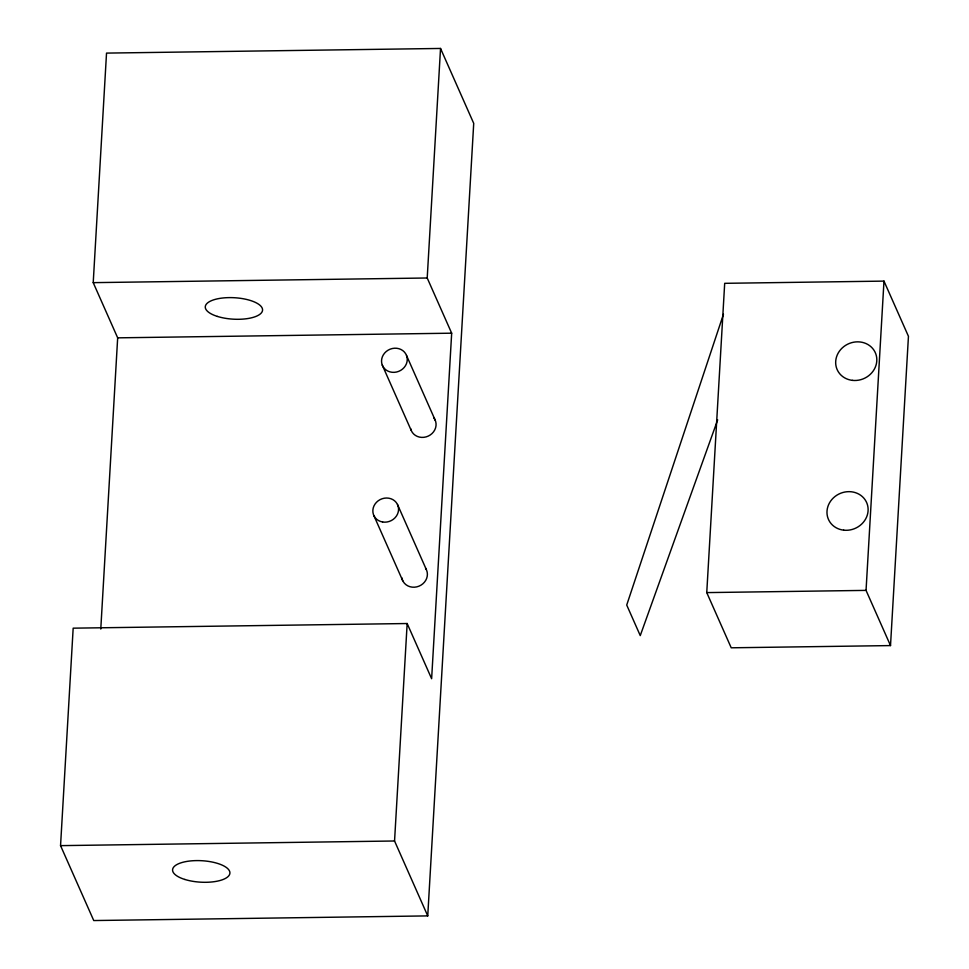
<?xml version="1.0" encoding="UTF-8"?>
<svg xmlns="http://www.w3.org/2000/svg" width="969" height="969" viewBox="0 0 969 969"><rect width="100%" height="100%" fill="white"/><g stroke="black" fill="none" stroke-linecap="round" stroke-linejoin="round"><path stroke-width="1.45" d="M440.532 48.45L473.72 123.366L427.741 915.899L93.751 920.55L60.55 845.634L73.172 628.166L407.162 623.527L431.629 678.724L451.675 333.191L427.208 277.994L440.532 48.45L106.529 53.101L93.218 282.645L117.673 337.842L100.776 629.051M427.741 915.899L394.553 840.995L407.162 623.527M706.752 592.604L724.691 283.323L883.982 281.107L908.45 336.304L890.511 645.584L731.22 647.801L706.752 592.604L866.044 590.387L890.511 645.584M866.044 590.387L883.982 281.107M723.455 314.259L626.725 605.044L640.255 635.603L717.678 419.856M93.218 282.645L427.208 277.994M117.673 337.842L451.675 333.191M60.55 845.634L394.553 840.995M406.532 355.49A13.045 11.882 -23.9 0 1 392.021 372.278A13.045 11.882 -23.9 0 1 384.632 353.067A13.045 11.882 -23.9 0 1 406.532 355.49L435.36 420.546M382.258 365.071L411.086 430.127M397.508 504.522L426.336 569.578M373.901 515.653L402.729 580.71M433.846 417.845A13.045 11.882 -23.9 0 1 428.274 436.086A13.045 11.882 -23.9 0 1 410.638 428.637M425.561 568.222A13.045 11.882 -23.9 0 1 418.874 586.209A13.045 11.882 -23.9 0 1 401.808 577.754M184.861 879.464A28.707 10.744 3.3 0 0 229.81 873.784A28.707 10.744 3.3 0 0 189.064 861.102A28.707 10.744 3.3 0 0 184.861 879.464M217.322 316.403A28.707 10.744 3.3 0 0 262.442 310.879A28.707 10.744 3.3 0 0 221.949 298.089A28.707 10.744 3.3 0 0 217.322 316.403M382.585 521.988A13.045 11.882 -23.9 0 0 398.065 505.963A13.045 11.882 -23.9 0 0 376.457 502.317A13.045 11.882 -23.9 0 0 382.585 521.988M843.757 530.176A20.882 19.017 -23.9 0 0 866.964 503.311A20.882 19.017 -23.9 0 0 831.923 499.435A20.882 19.017 -23.9 0 0 843.757 530.176M852.441 380.369A20.882 19.017 -23.9 0 0 875.661 353.503A20.882 19.017 -23.9 0 0 840.62 349.627A20.882 19.017 -23.9 0 0 852.441 380.369"/></g></svg>
